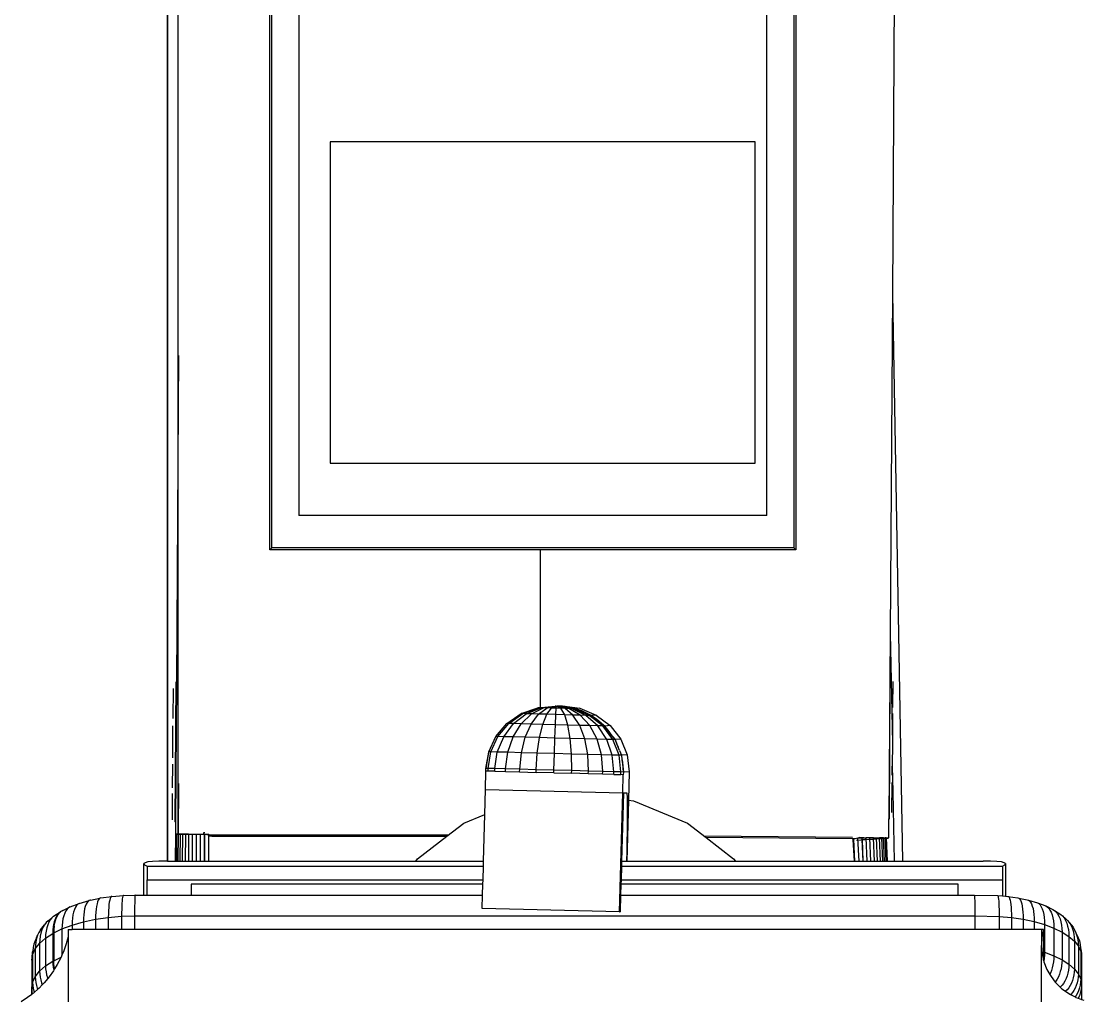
# Model space of a CAD drawing. Extents: x 3485972 to 3601240, y -673889 to -591207.
# Drawn here: x 3510153.9 to 3510567, y -596846.7 to -596466.1 of the extents above; entities that cross this region are included whole.
import ezdxf

# ---------------------------------------------------------------- set-up
doc = ezdxf.new("R2010")
doc.units = 0
doc.header["$LTSCALE"] = 6
doc.header["$MEASUREMENT"] = 0
doc.layers.add('medical equipment', color=4, linetype='CONTINUOUS')

msp = doc.modelspace()

# ---------------------------------------------------------------- linework, layer by layer
at = {"layer": 'medical equipment'}
for p, q in [((3510250.56, -596671.73), (3510250.56, -596311.82)), ((3510251.28, -596670.87), (3510251.28, -596312.68)), ((3510454.3, -596312.68), (3510454.3, -596670.87)), ((3510455.02, -596311.82), (3510455.02, -596671.73)), ((3510210.7, -596326.04), (3510210.74, -596792.77)), ((3510210.74, -596792.77), (3510210.76, -596326.02)), ((3510210.74, -596792.77), (3510210.74, -596326.03)), ((3510261.75, -596325.21), (3510261.75, -596658.35)), ((3510443.83, -596658.35), (3510443.83, -596325.21)), ((3510214.88, -596616.25), (3510214.88, -596378.65)), ((3510493.87, -596379.53), (3510492.62, -596572.14)), ((3510439.31, -596513), (3510274.01, -596513)), ((3510274.01, -596513), (3510274.01, -596637.93)), ((3510439.31, -596637.93), (3510439.31, -596513)), ((3510492.62, -596572.14), (3510491.77, -596704.23)), ((3510492.62, -596572.14), (3510496.54, -596792.76)), ((3510215.01, -596596.03), (3510214.88, -596616.25)), ((3510214.88, -596616.25), (3510214.19, -596723.13)), ((3510214.88, -596782.15), (3510214.88, -596616.25)), ((3510274.01, -596637.93), (3510439.31, -596637.93)), ((3510443.83, -596658.35), (3510261.75, -596658.35)), ((3510251.28, -596670.87), (3510250.56, -596671.73)), ((3510455.02, -596671.73), (3510250.56, -596671.73)), ((3510454.3, -596670.87), (3510251.28, -596670.87)), ((3510355.69, -596671.55), (3510355.69, -596732.98)), ((3510454.3, -596670.87), (3510455.02, -596671.73)), ((3510491.77, -596704.23), (3510491.65, -596721.97)), ((3510491.77, -596704.23), (3510492.63, -596746.91)), ((3510491.65, -596721.97), (3510491.3, -596776.36)), ((3510491.45, -596776.36), (3510491.8, -596721.98)), ((3510491.65, -596721.97), (3510491.8, -596721.98)), ((3510492.79, -596722.83), (3510492.72, -596733.01)), ((3510212.95, -596725.58), (3510212.87, -596737.3)), ((3510213.96, -596723.13), (3510213.61, -596777.51)), ((3510214.19, -596723.13), (3510213.84, -596777.51)), ((3510214.19, -596723.13), (3510213.96, -596723.13)), ((3510348.29, -596735.39), (3510354.7, -596733.07)), ((3510348.92, -596735.4), (3510355.23, -596733.09)), ((3510350.22, -596735.44), (3510355.9, -596733.1)), ((3510352.32, -596735.49), (3510356.99, -596733.13)), ((3510354.7, -596733.07), (3510361.53, -596732.42)), ((3510355.23, -596733.09), (3510354.7, -596733.07)), ((3510355.06, -596735.57), (3510358.41, -596733.17)), ((3510355.23, -596733.09), (3510361.74, -596732.45)), ((3510355.9, -596733.1), (3510355.23, -596733.09)), ((3510355.9, -596733.1), (3510361.74, -596732.45)), ((3510356.99, -596733.13), (3510355.9, -596733.1)), ((3510356.99, -596733.13), (3510361.74, -596732.45)), ((3510358.41, -596733.17), (3510356.99, -596733.13)), ((3510358.27, -596735.65), (3510360.07, -596733.21)), ((3510358.41, -596733.17), (3510361.74, -596732.45)), ((3510360.07, -596733.21), (3510358.41, -596733.17)), ((3510360.07, -596733.21), (3510361.96, -596732.43)), ((3510361.86, -596733.26), (3510360.07, -596733.21)), ((3510361.74, -596732.45), (3510361.53, -596732.42)), ((3510361.72, -596735.74), (3510361.86, -596733.26)), ((3510361.74, -596732.45), (3510361.77, -596732.46)), ((3510361.77, -596732.46), (3510361.96, -596732.43)), ((3510361.86, -596733.26), (3510361.96, -596732.43)), ((3510363.65, -596733.31), (3510361.86, -596733.26)), ((3510361.96, -596732.43), (3510361.98, -596732.44)), ((3510361.98, -596732.44), (3510362.03, -596732.44)), ((3510362.03, -596732.44), (3510362.12, -596732.46)), ((3510362.35, -596732.45), (3510362.12, -596732.46)), ((3510366.77, -596733.39), (3510362.12, -596732.46)), ((3510365.33, -596733.35), (3510362.12, -596732.46)), ((3510363.65, -596733.31), (3510362.12, -596732.46)), ((3510362.45, -596732.45), (3510362.35, -596732.45)), ((3510362.62, -596732.47), (3510362.45, -596732.45)), ((3510364.2, -596732.29), (3510362.62, -596732.47)), ((3510368.6, -596733.44), (3510362.62, -596732.47)), ((3510365.33, -596732.63), (3510362.62, -596732.47)), ((3510367.89, -596733.42), (3510362.62, -596732.47)), ((3510365.33, -596733.35), (3510363.65, -596733.31)), ((3510365.19, -596735.83), (3510363.65, -596733.31)), ((3510364.2, -596732.29), (3510371.1, -596733.3)), ((3510368.65, -596733.26), (3510365.33, -596732.63)), ((3510366.77, -596733.39), (3510365.33, -596733.35)), ((3510368.42, -596735.92), (3510365.33, -596733.35)), ((3510367.89, -596733.42), (3510366.77, -596733.39)), ((3510371.21, -596735.99), (3510366.77, -596733.39)), ((3510368.6, -596733.44), (3510367.89, -596733.42)), ((3510373.37, -596736.05), (3510367.89, -596733.42)), ((3510374.74, -596736.09), (3510368.6, -596733.44)), ((3510368.84, -596733.45), (3510368.6, -596733.44)), ((3510369.16, -596733.43), (3510368.65, -596733.26)), ((3510368.84, -596733.45), (3510375.22, -596736.1)), ((3510371.1, -596733.3), (3510369.16, -596733.43)), ((3510371.87, -596734.32), (3510369.16, -596733.43)), ((3510371.1, -596733.3), (3510377.47, -596735.95)), ((3510374.91, -596735.8), (3510371.87, -596734.32)), ((3510338.43, -596744.27), (3510342.74, -596739.21)), ((3510339.21, -596744.29), (3510343.46, -596739.23)), ((3510341.46, -596744.35), (3510345.3, -596739.27)), ((3510342.74, -596739.21), (3510348.29, -596735.39)), ((3510343.46, -596739.23), (3510342.74, -596739.21)), ((3510343.46, -596739.23), (3510348.92, -596735.4)), ((3510345.3, -596739.27), (3510343.46, -596739.23)), ((3510345.09, -596744.45), (3510348.26, -596739.35)), ((3510345.3, -596739.27), (3510350.22, -596735.44)), ((3510348.26, -596739.35), (3510345.3, -596739.27)), ((3510348.26, -596739.35), (3510352.32, -596735.49)), ((3510352.14, -596739.45), (3510348.26, -596739.35)), ((3510348.92, -596735.4), (3510348.29, -596735.39)), ((3510350.22, -596735.44), (3510348.92, -596735.4)), ((3510352.32, -596735.49), (3510350.22, -596735.44)), ((3510352.14, -596739.45), (3510355.06, -596735.57)), ((3510355.06, -596735.57), (3510352.32, -596735.49)), ((3510358.27, -596735.65), (3510355.06, -596735.57)), ((3510356.68, -596739.57), (3510358.27, -596735.65)), ((3510361.72, -596735.74), (3510358.27, -596735.65)), ((3510361.56, -596739.7), (3510361.72, -596735.74)), ((3510365.19, -596735.83), (3510361.72, -596735.74)), ((3510368.42, -596735.92), (3510365.19, -596735.83)), ((3510366.46, -596739.83), (3510365.19, -596735.83)), ((3510371.21, -596735.99), (3510368.42, -596735.92)), ((3510371.03, -596739.95), (3510368.42, -596735.92)), ((3510373.37, -596736.05), (3510371.21, -596735.99)), ((3510374.98, -596740.06), (3510371.21, -596735.99)), ((3510374.74, -596736.09), (3510373.37, -596736.05)), ((3510378.02, -596740.14), (3510373.37, -596736.05)), ((3510379.96, -596740.19), (3510374.74, -596736.09)), ((3510375.22, -596736.1), (3510374.74, -596736.09)), ((3510375.36, -596736.09), (3510374.91, -596735.8)), ((3510375.22, -596736.1), (3510380.52, -596740.11)), ((3510375.42, -596736.09), (3510375.36, -596736.09)), ((3510375.38, -596736.1), (3510375.36, -596736.09)), ((3510375.42, -596736.09), (3510375.38, -596736.1)), ((3510375.47, -596736.11), (3510375.42, -596736.09)), ((3510377.47, -596735.95), (3510375.47, -596736.11)), ((3510375.97, -596736.49), (3510375.47, -596736.11)), ((3510377.74, -596737.65), (3510375.97, -596736.49)), ((3510377.47, -596735.95), (3510382.9, -596740.06)), ((3510380.3, -596739.87), (3510377.74, -596737.65)), ((3510492.71, -596735.29), (3510492.65, -596744.47)), ((3510212.78, -596752.58), (3510212.86, -596740.17)), ((3510349.84, -596744.57), (3510352.14, -596739.45)), ((3510356.68, -596739.57), (3510352.14, -596739.45)), ((3510355.4, -596744.72), (3510356.68, -596739.57)), ((3510361.56, -596739.7), (3510356.68, -596739.57)), ((3510361.38, -596744.88), (3510361.56, -596739.7)), ((3510366.46, -596739.83), (3510361.56, -596739.7)), ((3510371.03, -596739.95), (3510366.46, -596739.83)), ((3510367.38, -596745.04), (3510366.46, -596739.83)), ((3510374.98, -596740.06), (3510371.03, -596739.95)), ((3510372.98, -596745.18), (3510371.03, -596739.95)), ((3510378.02, -596740.14), (3510374.98, -596740.06)), ((3510377.81, -596745.31), (3510374.98, -596740.06)), ((3510379.96, -596740.19), (3510378.02, -596740.14)), ((3510381.54, -596745.41), (3510378.02, -596740.14)), ((3510383.91, -596745.47), (3510379.96, -596740.19)), ((3510380.65, -596740.21), (3510379.96, -596740.19)), ((3510380.52, -596740.11), (3510380.3, -596739.87)), ((3510380.8, -596740.21), (3510380.3, -596739.87)), ((3510380.52, -596740.11), (3510380.65, -596740.21)), ((3510380.8, -596740.21), (3510380.65, -596740.21)), ((3510380.65, -596740.21), (3510380.94, -596740.59)), ((3510382.9, -596740.06), (3510380.8, -596740.21)), ((3510381.91, -596741.67), (3510380.8, -596740.21)), ((3510383.96, -596744.47), (3510380.94, -596740.59)), ((3510381.91, -596741.67), (3510380.94, -596740.59)), ((3510382.55, -596742.39), (3510381.91, -596741.67)), ((3510383.3, -596743.49), (3510382.55, -596742.39)), ((3510382.9, -596740.06), (3510387.01, -596745.35)), ((3510384.82, -596745.49), (3510383.3, -596743.49)), ((3510383.96, -596744.47), (3510383.3, -596743.49)), ((3510335.64, -596750.23), (3510338.43, -596744.27)), ((3510336.47, -596750.26), (3510339.21, -596744.29)), ((3510339.21, -596744.29), (3510338.43, -596744.27)), ((3510338.98, -596750.32), (3510341.46, -596744.35)), ((3510341.46, -596744.35), (3510339.21, -596744.29)), ((3510345.09, -596744.45), (3510341.46, -596744.35)), ((3510343.02, -596750.43), (3510345.09, -596744.45)), ((3510349.84, -596744.57), (3510345.09, -596744.45)), ((3510348.33, -596750.57), (3510349.84, -596744.57)), ((3510355.4, -596744.72), (3510349.84, -596744.57)), ((3510354.52, -596750.73), (3510355.4, -596744.72)), ((3510361.38, -596744.88), (3510355.4, -596744.72)), ((3510361.19, -596750.91), (3510361.38, -596744.88)), ((3510367.38, -596745.04), (3510361.38, -596744.88)), ((3510372.98, -596745.18), (3510367.38, -596745.04)), ((3510367.88, -596751.09), (3510367.38, -596745.04)), ((3510377.81, -596745.31), (3510372.98, -596745.18)), ((3510374.13, -596751.25), (3510372.98, -596745.18)), ((3510381.54, -596745.41), (3510377.81, -596745.31)), ((3510379.52, -596751.4), (3510377.81, -596745.31)), ((3510383.91, -596745.47), (3510381.54, -596745.41)), ((3510383.68, -596751.51), (3510381.54, -596745.41)), ((3510386.32, -596751.58), (3510383.91, -596745.47)), ((3510384.76, -596745.5), (3510383.91, -596745.47)), ((3510383.96, -596744.47), (3510384.76, -596745.5)), ((3510384.82, -596745.49), (3510384.76, -596745.5)), ((3510384.76, -596745.5), (3510385.46, -596747.2)), ((3510387.01, -596745.35), (3510384.82, -596745.49)), ((3510385.73, -596747.74), (3510384.82, -596745.49)), ((3510385.48, -596747.24), (3510385.46, -596747.2)), ((3510385.73, -596747.74), (3510385.48, -596747.24)), ((3510387.01, -596745.35), (3510389.52, -596751.45)), ((3510492.63, -596746.91), (3510492.57, -596755.82)), ((3510334.58, -596756.69), (3510335.66, -596750.4)), ((3510334.6, -596756.69), (3510335.66, -596750.4)), ((3510335.41, -596756.71), (3510336.47, -596750.26)), ((3510336.47, -596750.26), (3510335.64, -596750.23)), ((3510335.66, -596750.4), (3510335.64, -596750.23)), ((3510338.98, -596750.32), (3510336.47, -596750.26)), ((3510338.02, -596756.78), (3510338.98, -596750.32)), ((3510343.02, -596750.43), (3510338.98, -596750.32)), ((3510342.2, -596756.89), (3510343.02, -596750.43)), ((3510348.33, -596750.57), (3510343.02, -596750.43)), ((3510347.69, -596757.04), (3510348.33, -596750.57)), ((3510354.52, -596750.73), (3510348.33, -596750.57)), ((3510354.11, -596757.21), (3510354.52, -596750.73)), ((3510361.19, -596750.91), (3510354.52, -596750.73)), ((3510361.01, -596757.39), (3510361.19, -596750.91)), ((3510367.88, -596751.09), (3510361.19, -596750.91)), ((3510374.13, -596751.25), (3510367.88, -596751.09)), ((3510367.93, -596757.57), (3510367.88, -596751.09)), ((3510379.52, -596751.4), (3510374.13, -596751.25)), ((3510374.41, -596757.75), (3510374.13, -596751.25)), ((3510383.68, -596751.51), (3510379.52, -596751.4)), ((3510379.98, -596757.89), (3510379.52, -596751.4)), ((3510386.32, -596751.58), (3510383.68, -596751.51)), ((3510384.29, -596758.01), (3510383.68, -596751.51)), ((3510385.97, -596748.22), (3510385.73, -596747.74)), ((3510386.26, -596749.07), (3510385.73, -596747.74)), ((3510386.26, -596749.07), (3510385.97, -596748.22)), ((3510386.47, -596749.67), (3510386.26, -596749.07)), ((3510387.02, -596758.08), (3510386.32, -596751.58)), ((3510387.27, -596751.6), (3510386.32, -596751.58)), ((3510386.47, -596749.67), (3510387.27, -596751.6)), ((3510389.52, -596751.45), (3510387.27, -596751.6)), ((3510387.27, -596751.6), (3510387.45, -596753.22)), ((3510389.52, -596751.45), (3510390.26, -596757.96)), ((3510212.7, -596764.19), (3510212.76, -596755.02)), ((3510387.48, -596753.36), (3510387.45, -596753.22)), ((3510387.76, -596754.73), (3510387.48, -596753.36)), ((3510387.48, -596753.36), (3510388, -596758.11)), ((3510388, -596758.11), (3510387.76, -596754.73)), ((3510492.55, -596759.31), (3510492.57, -596755.82)), ((3510492.57, -596755.82), (3510492.86, -596765.83)), ((3510334.36, -596764.84), (3510334.57, -596757.71)), ((3510334.57, -596757.71), (3510334.58, -596756.86)), ((3510335.4, -596757.74), (3510334.57, -596757.71)), ((3510334.58, -596756.86), (3510334.58, -596756.69)), ((3510334.6, -596756.69), (3510334.58, -596756.69)), ((3510335.41, -596756.71), (3510334.6, -596756.69)), ((3510335.4, -596757.74), (3510335.41, -596756.71)), ((3510338, -596757.8), (3510335.4, -596757.74)), ((3510338.02, -596756.78), (3510335.41, -596756.71)), ((3510338, -596757.8), (3510338.02, -596756.78)), ((3510338, -596757.8), (3510342.19, -596757.91)), ((3510342.2, -596756.89), (3510338.02, -596756.78)), ((3510342.19, -596757.91), (3510342.2, -596756.89)), ((3510342.19, -596757.91), (3510347.67, -596758.06)), ((3510347.69, -596757.04), (3510342.2, -596756.89)), ((3510347.67, -596758.06), (3510347.69, -596757.04)), ((3510347.67, -596758.06), (3510354.08, -596758.23)), ((3510354.11, -596757.21), (3510347.69, -596757.04)), ((3510354.08, -596758.23), (3510354.11, -596757.21)), ((3510360.98, -596758.41), (3510354.08, -596758.23)), ((3510361.01, -596757.39), (3510354.11, -596757.21)), ((3510360.98, -596758.41), (3510361.01, -596757.39)), ((3510360.98, -596758.41), (3510367.9, -596758.6)), ((3510367.93, -596757.57), (3510361.01, -596757.39)), ((3510367.9, -596758.6), (3510367.93, -596757.57)), ((3510374.37, -596758.77), (3510367.9, -596758.6)), ((3510374.41, -596757.75), (3510367.93, -596757.57)), ((3510374.37, -596758.77), (3510374.41, -596757.75)), ((3510379.94, -596758.91), (3510374.37, -596758.77)), ((3510379.98, -596757.89), (3510374.41, -596757.75)), ((3510379.94, -596758.91), (3510379.98, -596757.89)), ((3510384.25, -596759.03), (3510379.94, -596758.91)), ((3510384.29, -596758.01), (3510379.98, -596757.89)), ((3510384.25, -596759.03), (3510384.29, -596758.01)), ((3510384.25, -596759.03), (3510386.98, -596759.1)), ((3510387.02, -596758.08), (3510384.29, -596758.01)), ((3510386.98, -596759.1), (3510387.02, -596758.08)), ((3510387.96, -596759.13), (3510386.98, -596759.1)), ((3510388, -596758.11), (3510387.02, -596758.08)), ((3510387.79, -596766.25), (3510387.96, -596759.13)), ((3510388, -596758.11), (3510387.96, -596759.13)), ((3510390.26, -596757.96), (3510388, -596758.11)), ((3510390.26, -596757.96), (3510389.96, -596769.05)), ((3510215.01, -596762.5), (3510214.88, -596782.24)), ((3510492.46, -596773.9), (3510492.53, -596762.18)), ((3510212.62, -596776.65), (3510212.69, -596766.48)), ((3510334.1, -596774.63), (3510334.36, -596764.84)), ((3510334.36, -596764.84), (3510387.79, -596766.25)), ((3510386.56, -596812.54), (3510387.79, -596766.25)), ((3510388, -596766.25), (3510387.3, -596792.76)), ((3510387.79, -596766.25), (3510388, -596766.25)), ((3510388, -596766.25), (3510389.34, -596766.25)), ((3510389.34, -596766.25), (3510389.39, -596766.71)), ((3510389.39, -596766.71), (3510389.44, -596767.6)), ((3510389.44, -596767.6), (3510389.47, -596768.89)), ((3510492.86, -596765.83), (3510493.34, -596792.76)), ((3510389.96, -596769.05), (3510389.34, -596792.76)), ((3510389.47, -596768.89), (3510389.48, -596770.6)), ((3510389.48, -596770.6), (3510389.49, -596772.71)), ((3510389.96, -596769.05), (3510391.94, -596769.31)), ((3510391.94, -596769.31), (3510412.9, -596777.99)), ((3510325.99, -596777.99), (3510334.1, -596774.63)), ((3510333.62, -596792.76), (3510334.1, -596774.63)), ((3510389.49, -596775.22), (3510389.47, -596778.1)), ((3510389.49, -596772.71), (3510389.49, -596775.22)), ((3510491.25, -596783.73), (3510491.3, -596776.36)), ((3510491.3, -596776.36), (3510491.45, -596776.36)), ((3510213.84, -596777.51), (3510213.61, -596777.51)), ((3510213.84, -596777.51), (3510213.81, -596782.06)), ((3510319.34, -596783.09), (3510325.99, -596777.99)), ((3510389.47, -596778.1), (3510389.44, -596781.35)), ((3510412.9, -596777.99), (3510420.22, -596783.61)), ((3510213.81, -596782.24), (3510213.74, -596792.76)), ((3510213.81, -596782.06), (3510213.81, -596782.15)), ((3510213.81, -596782.15), (3510213.81, -596782.24)), ((3510213.81, -596782.15), (3510214.88, -596782.15)), ((3510213.81, -596782.15), (3510213.94, -596782.15)), ((3510213.81, -596782.24), (3510213.94, -596782.24)), ((3510213.94, -596782.24), (3510213.87, -596792.76)), ((3510213.94, -596782.15), (3510213.94, -596782.24)), ((3510213.94, -596782.15), (3510214.29, -596782.15)), ((3510213.94, -596782.24), (3510214.29, -596782.24)), ((3510214.29, -596782.24), (3510214.22, -596792.76)), ((3510214.29, -596782.15), (3510214.29, -596782.24)), ((3510214.29, -596782.15), (3510214.85, -596782.16)), ((3510214.29, -596782.24), (3510214.84, -596782.24)), ((3510214.84, -596782.24), (3510214.78, -596792.76)), ((3510214.85, -596782.16), (3510214.84, -596782.24)), ((3510214.84, -596782.24), (3510214.88, -596782.24)), ((3510214.85, -596782.16), (3510215.61, -596782.17)), ((3510214.88, -596782.15), (3510215.01, -596782.15)), ((3510214.88, -596782.24), (3510214.88, -596782.15)), ((3510214.88, -596782.24), (3510215.61, -596782.24)), ((3510215.61, -596782.24), (3510215.54, -596792.76)), ((3510215.61, -596782.17), (3510215.61, -596782.24)), ((3510215.61, -596782.17), (3510216.56, -596782.18)), ((3510215.61, -596782.24), (3510216.56, -596782.24)), ((3510216.56, -596782.24), (3510216.49, -596792.76)), ((3510216.56, -596782.18), (3510216.56, -596782.24)), ((3510216.56, -596782.18), (3510217.68, -596782.19)), ((3510216.56, -596782.24), (3510217.68, -596782.24)), ((3510217.68, -596782.24), (3510217.61, -596792.76)), ((3510217.68, -596782.19), (3510217.68, -596782.24)), ((3510217.68, -596782.19), (3510218.96, -596782.2)), ((3510217.68, -596782.24), (3510218.96, -596782.24)), ((3510218.96, -596782.24), (3510218.89, -596792.76)), ((3510218.96, -596782.2), (3510218.96, -596782.24)), ((3510218.96, -596782.2), (3510220.37, -596782.21)), ((3510218.96, -596782.24), (3510220.37, -596782.24)), ((3510220.37, -596782.24), (3510220.3, -596792.76)), ((3510220.37, -596782.21), (3510220.37, -596782.24)), ((3510220.37, -596782.21), (3510221.89, -596782.24)), ((3510220.37, -596782.24), (3510221.89, -596782.24)), ((3510221.89, -596782.24), (3510221.82, -596792.76)), ((3510221.89, -596782.24), (3510223.5, -596782.24)), ((3510223.5, -596782.24), (3510223.43, -596792.76)), ((3510223.5, -596782.24), (3510224.72, -596782.24)), ((3510225.25, -596781.81), (3510224.72, -596781.81)), ((3510224.72, -596781.81), (3510224.72, -596782.24)), ((3510224.72, -596782.24), (3510225.16, -596782.24)), ((3510225.16, -596782.46), (3510225.09, -596792.76)), ((3510225.16, -596782.24), (3510226.23, -596782.24)), ((3510225.16, -596782.46), (3510225.16, -596782.24)), ((3510225.16, -596782.24), (3510226.84, -596782.48)), ((3510225.16, -596792.76), (3510225.16, -596782.46)), ((3510226.23, -596782.24), (3510226.84, -596782.27)), ((3510226.78, -596792.76), (3510226.84, -596782.94)), ((3510226.84, -596782.48), (3510226.84, -596782.27)), ((3510226.84, -596782.94), (3510226.84, -596782.48)), ((3510226.84, -596782.48), (3510320.15, -596782.48)), ((3510226.84, -596782.87), (3510227.92, -596782.89)), ((3510226.84, -596782.94), (3510227.92, -596783.09)), ((3510227.92, -596783.09), (3510319.34, -596783.09)), ((3510307.99, -596791.8), (3510319.34, -596783.09)), ((3510389.44, -596781.35), (3510389.4, -596784.96)), ((3510477.14, -596783.52), (3510419.42, -596782.99)), ((3510420.22, -596783.61), (3510430.9, -596791.8)), ((3510477.17, -596784.13), (3510420.22, -596783.61)), ((3510477.63, -596784.14), (3510477.17, -596784.13)), ((3510477.17, -596784.13), (3510477.18, -596784.28)), ((3510477.18, -596784.28), (3510477.64, -596784.29)), ((3510477.18, -596784.28), (3510477.18, -596784.31)), ((3510477.18, -596784.31), (3510477.64, -596784.32)), ((3510477.18, -596784.31), (3510477.72, -596792.76)), ((3510477.63, -596784.14), (3510477.62, -596783.94)), ((3510478.21, -596784.14), (3510477.63, -596784.14)), ((3510477.64, -596784.29), (3510477.63, -596784.14)), ((3510477.64, -596784.32), (3510477.64, -596784.29)), ((3510478.03, -596792.76), (3510477.64, -596784.32)), ((3510479.22, -596783.84), (3510478.21, -596784.14)), ((3510478.7, -596784.56), (3510480.32, -596784.45)), ((3510479.22, -596783.84), (3510479.25, -596783.83)), ((3510479.6, -596783.72), (3510479.25, -596783.83)), ((3510479.25, -596783.83), (3510480.85, -596783.73)), ((3510479.66, -596792.76), (3510479.25, -596783.83)), ((3510479.6, -596783.72), (3510479.63, -596783.71)), ((3510479.91, -596783.63), (3510479.63, -596783.71)), ((3510479.63, -596783.71), (3510480.85, -596783.73)), ((3510481.07, -596783.64), (3510479.91, -596783.63)), ((3510480.32, -596784.45), (3510481.92, -596784.35)), ((3510480.85, -596783.73), (3510481.07, -596783.64)), ((3510480.85, -596783.73), (3510481.57, -596783.64)), ((3510480.88, -596784.34), (3510480.85, -596783.73)), ((3510480.88, -596784.34), (3510480.96, -596784.34)), ((3510481.27, -596792.76), (3510480.88, -596784.34)), ((3510480.88, -596784.34), (3510481.17, -596792.76)), ((3510480.96, -596784.34), (3510481.92, -596784.35)), ((3510481.57, -596783.64), (3510481.07, -596783.64)), ((3510481.57, -596783.64), (3510482.39, -596783.65)), ((3510481.92, -596784.35), (3510482.2, -596784.23)), ((3510481.92, -596784.35), (3510483.47, -596784.25)), ((3510482.82, -596792.76), (3510482.39, -596783.65)), ((3510483.86, -596783.66), (3510482.39, -596783.65)), ((3510483.47, -596784.25), (3510484.93, -596784.15)), ((3510484.28, -596792.76), (3510483.86, -596783.66)), ((3510485.23, -596783.68), (3510483.86, -596783.66)), ((3510484.93, -596784.15), (3510486.29, -596784.06)), ((3510485.65, -596792.76), (3510485.23, -596783.68)), ((3510485.23, -596783.68), (3510486.46, -596783.69)), ((3510486.29, -596784.06), (3510487.52, -596783.98)), ((3510486.88, -596792.76), (3510486.46, -596783.69)), ((3510486.46, -596783.69), (3510487.55, -596783.7)), ((3510487.52, -596783.98), (3510488.6, -596783.91)), ((3510487.97, -596792.76), (3510487.55, -596783.7)), ((3510488.47, -596783.71), (3510487.55, -596783.7)), ((3510488.89, -596792.76), (3510488.47, -596783.71)), ((3510489.21, -596783.71), (3510488.47, -596783.71)), ((3510488.6, -596783.91), (3510489.52, -596783.85)), ((3510489.62, -596792.76), (3510489.21, -596783.71)), ((3510489.21, -596783.71), (3510489.75, -596783.72)), ((3510489.52, -596783.85), (3510490.25, -596783.8)), ((3510490.16, -596792.76), (3510489.75, -596783.72)), ((3510490.08, -596783.72), (3510489.75, -596783.72)), ((3510490.22, -596783.72), (3510490.08, -596783.72)), ((3510490.5, -596792.76), (3510490.08, -596783.72)), ((3510490.22, -596783.72), (3510490.63, -596792.76)), ((3510490.22, -596783.72), (3510491.25, -596783.73)), ((3510490.25, -596783.8), (3510490.79, -596783.76)), ((3510490.79, -596783.76), (3510491.12, -596783.73)), ((3510389.34, -596788.9), (3510389.29, -596792.76)), ((3510389.4, -596784.96), (3510389.34, -596788.9)), ((3510204.92, -596792.89), (3510203.15, -596793.09)), ((3510207.31, -596792.78), (3510204.92, -596792.89)), ((3510210.27, -596792.76), (3510207.31, -596792.78)), ((3510210.74, -596792.77), (3510210.27, -596792.76)), ((3510210.74, -596792.77), (3510210.7, -596792.89)), ((3510210.76, -596792.89), (3510210.74, -596792.77)), ((3510210.74, -596792.89), (3510210.74, -596792.77)), ((3510210.76, -596792.77), (3510210.74, -596792.77)), ((3510210.76, -596792.77), (3510213.74, -596792.76)), ((3510213.73, -596792.84), (3510210.76, -596792.77)), ((3510213.74, -596792.76), (3510213.73, -596792.84)), ((3510213.73, -596792.84), (3510213.74, -596792.89)), ((3510213.87, -596792.89), (3510213.73, -596792.84)), ((3510213.74, -596792.76), (3510213.87, -596792.76)), ((3510213.87, -596792.76), (3510214.22, -596792.76)), ((3510213.87, -596792.89), (3510213.87, -596792.76)), ((3510214.22, -596792.89), (3510213.87, -596792.89)), ((3510214.22, -596792.76), (3510214.78, -596792.76)), ((3510214.22, -596792.89), (3510214.22, -596792.76)), ((3510214.78, -596792.89), (3510214.22, -596792.89)), ((3510214.78, -596792.76), (3510214.78, -596792.89)), ((3510214.78, -596792.76), (3510215.54, -596792.76)), ((3510214.9, -596792.89), (3510214.78, -596792.89)), ((3510215.54, -596792.76), (3510215.54, -596792.89)), ((3510215.54, -596792.76), (3510216.49, -596792.76)), ((3510216.49, -596792.76), (3510216.49, -596792.89)), ((3510216.49, -596792.76), (3510217.61, -596792.76)), ((3510217.61, -596792.76), (3510217.61, -596792.89)), ((3510217.61, -596792.76), (3510218.89, -596792.76)), ((3510218.89, -596792.76), (3510218.89, -596792.89)), ((3510218.89, -596792.76), (3510220.3, -596792.76)), ((3510220.3, -596792.76), (3510220.3, -596792.89)), ((3510220.3, -596792.76), (3510221.82, -596792.76)), ((3510221.82, -596792.76), (3510221.82, -596792.89)), ((3510221.82, -596792.76), (3510223.43, -596792.76)), ((3510223.43, -596792.76), (3510223.42, -596792.89)), ((3510223.43, -596792.76), (3510225.09, -596792.76)), ((3510225.09, -596792.76), (3510225.09, -596792.89)), ((3510225.09, -596792.76), (3510225.16, -596792.76)), ((3510225.16, -596792.89), (3510225.16, -596792.76)), ((3510225.16, -596792.76), (3510225.22, -596792.76)), ((3510225.22, -596792.76), (3510226.78, -596792.76)), ((3510226.78, -596792.89), (3510226.78, -596792.76)), ((3510226.78, -596792.76), (3510307.26, -596792.76)), ((3510307.16, -596792.89), (3510307.26, -596792.76)), ((3510307.26, -596792.76), (3510307.99, -596791.8)), ((3510307.26, -596792.76), (3510333.62, -596792.76)), ((3510333.57, -596794.68), (3510333.62, -596792.76)), ((3510387.3, -596792.76), (3510387.25, -596794.68)), ((3510387.3, -596792.76), (3510389.29, -596792.76)), ((3510389.29, -596792.76), (3510389.28, -596792.89)), ((3510389.29, -596792.76), (3510389.34, -596792.76)), ((3510389.34, -596792.76), (3510389.33, -596792.89)), ((3510389.34, -596792.76), (3510431.64, -596792.76)), ((3510430.9, -596791.8), (3510431.64, -596792.76)), ((3510431.64, -596792.76), (3510431.74, -596792.89)), ((3510431.64, -596792.76), (3510477.72, -596792.76)), ((3510477.72, -596792.76), (3510477.72, -596792.89)), ((3510477.72, -596792.76), (3510478.03, -596792.76)), ((3510478.04, -596792.89), (3510478.03, -596792.76)), ((3510478.03, -596792.76), (3510479.66, -596792.76)), ((3510479.67, -596792.89), (3510479.66, -596792.76)), ((3510479.66, -596792.76), (3510481.17, -596792.76)), ((3510481.17, -596792.76), (3510481.17, -596792.89)), ((3510481.17, -596792.76), (3510481.27, -596792.76)), ((3510481.27, -596792.89), (3510481.27, -596792.76)), ((3510481.27, -596792.76), (3510482.82, -596792.76)), ((3510482.82, -596792.89), (3510482.82, -596792.76)), ((3510482.82, -596792.76), (3510484.28, -596792.76)), ((3510484.29, -596792.89), (3510484.28, -596792.76)), ((3510484.28, -596792.76), (3510485.65, -596792.76)), ((3510485.65, -596792.89), (3510485.65, -596792.76)), ((3510485.65, -596792.76), (3510486.88, -596792.76)), ((3510486.89, -596792.89), (3510486.88, -596792.76)), ((3510486.88, -596792.76), (3510487.97, -596792.76)), ((3510487.97, -596792.89), (3510487.97, -596792.76)), ((3510487.97, -596792.76), (3510488.89, -596792.76)), ((3510488.89, -596792.89), (3510488.89, -596792.76)), ((3510488.89, -596792.76), (3510489.62, -596792.76)), ((3510489.63, -596792.89), (3510489.62, -596792.76)), ((3510489.62, -596792.76), (3510490.16, -596792.76)), ((3510490.17, -596792.89), (3510490.16, -596792.76)), ((3510490.16, -596792.76), (3510490.5, -596792.76)), ((3510490.5, -596792.89), (3510490.5, -596792.76)), ((3510490.5, -596792.76), (3510490.63, -596792.76)), ((3510490.63, -596792.76), (3510490.63, -596792.89)), ((3510490.63, -596792.76), (3510493.34, -596792.76)), ((3510493.34, -596792.76), (3510493.34, -596792.89)), ((3510493.34, -596792.76), (3510496.54, -596792.76)), ((3510496.54, -596792.89), (3510496.54, -596792.76)), ((3510496.54, -596792.76), (3510527.88, -596792.76)), ((3510524.42, -596792.84), (3510523.25, -596792.89)), ((3510527.88, -596792.76), (3510524.42, -596792.84)), ((3510530.84, -596792.78), (3510527.88, -596792.76)), ((3510533.23, -596792.89), (3510530.84, -596792.78)), ((3510535, -596793.09), (3510533.23, -596792.89)), ((3510202.03, -596793.38), (3510201.59, -596793.74)), ((3510201.59, -596793.74), (3510201.84, -596794.18)), ((3510201.59, -596805.94), (3510201.59, -596793.74)), ((3510201.84, -596794.18), (3510202.78, -596794.68)), ((3510203.15, -596793.09), (3510202.03, -596793.38)), ((3510202.78, -596794.68), (3510333.57, -596794.68)), ((3510202.78, -596794.68), (3510202.78, -596799.97)), ((3510333.43, -596799.97), (3510333.57, -596794.68)), ((3510387.25, -596794.68), (3510387.11, -596799.97)), ((3510387.25, -596794.68), (3510535.38, -596794.68)), ((3510536.12, -596793.38), (3510535, -596793.09)), ((3510535.38, -596794.68), (3510536.31, -596794.18)), ((3510535.38, -596794.68), (3510535.38, -596799.97)), ((3510536.56, -596793.74), (3510536.12, -596793.38)), ((3510536.31, -596794.18), (3510536.56, -596793.74)), ((3510536.56, -596793.74), (3510536.56, -596806.38)), ((3510202.78, -596799.97), (3510333.43, -596799.97)), ((3510202.78, -596805.94), (3510202.78, -596799.97)), ((3510333.39, -596801.74), (3510333.43, -596799.97)), ((3510387.11, -596799.97), (3510387.06, -596801.74)), ((3510387.11, -596799.97), (3510535.38, -596799.97)), ((3510535.38, -596799.97), (3510535.38, -596806.28)), ((3510333.39, -596801.74), (3510219.93, -596801.74)), ((3510219.93, -596801.74), (3510219.93, -596805.94)), ((3510333.28, -596805.94), (3510333.39, -596801.74)), ((3510387.06, -596801.74), (3510386.95, -596805.94)), ((3510518.22, -596801.74), (3510387.06, -596801.74)), ((3510518.22, -596805.94), (3510518.22, -596801.74)), ((3510172.87, -596810.51), (3510176.39, -596809.18)), ((3510175.86, -596809.52), (3510175.38, -596810.03)), ((3510176.39, -596809.18), (3510175.86, -596809.52)), ((3510176.39, -596809.18), (3510180.27, -596808.06)), ((3510179.09, -596809.52), (3510178.77, -596810.35)), ((3510179.45, -596808.86), (3510179.09, -596809.52)), ((3510179.84, -596808.37), (3510179.45, -596808.86)), ((3510180.27, -596808.06), (3510179.84, -596808.37)), ((3510180.72, -596807.95), (3510180.27, -596808.06)), ((3510180.78, -596807.96), (3510180.72, -596807.95)), ((3510180.78, -596807.96), (3510184.46, -596807.17)), ((3510183.32, -596809.39), (3510183.11, -596810.35)), ((3510183.56, -596808.57), (3510183.32, -596809.39)), ((3510183.83, -596807.93), (3510183.56, -596808.57)), ((3510184.13, -596807.46), (3510183.83, -596807.93)), ((3510184.46, -596807.17), (3510184.13, -596807.46)), ((3510184.81, -596807.08), (3510184.46, -596807.17)), ((3510184.81, -596807.08), (3510189.12, -596806.45)), ((3510188.11, -596808.68), (3510187.98, -596809.64)), ((3510188.27, -596807.88), (3510188.11, -596808.68)), ((3510188.46, -596807.25), (3510188.27, -596807.88)), ((3510188.67, -596806.79), (3510188.46, -596807.25)), ((3510188.89, -596806.52), (3510188.67, -596806.79)), ((3510189.12, -596806.45), (3510188.89, -596806.52)), ((3510189.12, -596806.45), (3510193.59, -596806.06)), ((3510193.01, -596809.21), (3510192.96, -596810.3)), ((3510193.08, -596808.26), (3510193.01, -596809.21)), ((3510193.16, -596807.46), (3510193.08, -596808.26)), ((3510193.26, -596806.84), (3510193.16, -596807.46)), ((3510193.36, -596806.39), (3510193.26, -596806.84)), ((3510193.47, -596806.13), (3510193.36, -596806.39)), ((3510193.59, -596806.06), (3510193.47, -596806.13)), ((3510193.59, -596806.06), (3510198.11, -596805.94)), ((3510193.65, -596806.13), (3510193.59, -596806.06)), ((3510197.97, -596809.07), (3510197.96, -596810.15)), ((3510197.99, -596808.12), (3510197.97, -596809.07)), ((3510198.01, -596807.33), (3510197.99, -596808.12)), ((3510198.03, -596806.7), (3510198.01, -596807.33)), ((3510198.06, -596806.26), (3510198.03, -596806.7)), ((3510198.09, -596806), (3510198.06, -596806.26)), ((3510198.11, -596805.94), (3510198.09, -596806)), ((3510198.13, -596806), (3510198.11, -596805.94)), ((3510198.11, -596805.94), (3510201.59, -596805.94)), ((3510201.59, -596806), (3510201.59, -596805.94)), ((3510201.59, -596805.94), (3510202.78, -596805.94)), ((3510202.78, -596806), (3510202.78, -596805.94)), ((3510202.78, -596805.94), (3510219.93, -596805.94)), ((3510219.93, -596805.94), (3510219.93, -596806)), ((3510219.93, -596805.94), (3510333.28, -596805.94)), ((3510333.14, -596811.12), (3510333.28, -596805.94)), ((3510386.95, -596805.94), (3510386.78, -596812.54)), ((3510386.95, -596805.94), (3510518.22, -596805.94)), ((3510518.22, -596806), (3510518.22, -596805.94)), ((3510518.22, -596805.94), (3510524.53, -596805.94)), ((3510524.52, -596806), (3510524.53, -596805.94)), ((3510524.53, -596805.94), (3510524.55, -596806)), ((3510524.53, -596805.94), (3510533.49, -596806.12)), ((3510524.55, -596806), (3510524.57, -596806.26)), ((3510524.57, -596806.26), (3510524.59, -596806.7)), ((3510524.59, -596806.7), (3510524.61, -596807.33)), ((3510524.61, -596807.33), (3510524.62, -596808.12)), ((3510524.62, -596808.12), (3510524.63, -596809.07)), ((3510524.63, -596809.07), (3510524.64, -596810.15)), ((3510533.49, -596806.12), (3510533.6, -596806.19)), ((3510533.49, -596806.12), (3510535.38, -596806.28)), ((3510533.6, -596806.19), (3510533.7, -596806.45)), ((3510533.7, -596806.45), (3510533.8, -596806.89)), ((3510533.8, -596806.89), (3510533.89, -596807.52)), ((3510533.89, -596807.52), (3510533.97, -596808.31)), ((3510533.97, -596808.31), (3510534.03, -596809.26)), ((3510534.03, -596809.26), (3510534.08, -596810.35)), ((3510535.38, -596806.28), (3510536.56, -596806.38)), ((3510536.56, -596806.38), (3510537.52, -596806.47)), ((3510537.52, -596806.47), (3510537.76, -596806.55)), ((3510537.52, -596806.47), (3510541.41, -596807.04)), ((3510537.76, -596806.55), (3510537.98, -596806.81)), ((3510537.98, -596806.81), (3510538.18, -596807.27)), ((3510538.18, -596807.27), (3510538.37, -596807.9)), ((3510538.37, -596807.9), (3510538.53, -596808.7)), ((3510538.53, -596808.7), (3510538.67, -596809.66)), ((3510541.41, -596807.04), (3510541.76, -596807.13)), ((3510541.76, -596807.13), (3510542.08, -596807.42)), ((3510541.76, -596807.13), (3510545.04, -596807.83)), ((3510542.08, -596807.42), (3510542.39, -596807.89)), ((3510542.39, -596807.89), (3510542.66, -596808.53)), ((3510542.66, -596808.53), (3510542.9, -596809.34)), ((3510542.9, -596809.34), (3510543.1, -596810.31)), ((3510545.04, -596807.83), (3510545.09, -596807.82)), ((3510545.09, -596807.82), (3510545.54, -596807.94)), ((3510545.54, -596807.94), (3510545.97, -596808.24)), ((3510545.54, -596807.94), (3510549.06, -596808.95)), ((3510545.97, -596808.24), (3510546.37, -596808.73)), ((3510546.37, -596808.73), (3510546.73, -596809.4)), ((3510546.73, -596809.4), (3510547.04, -596810.23)), ((3510549.06, -596808.95), (3510549.58, -596809.28)), ((3510549.06, -596808.95), (3510552.23, -596810.15)), ((3510549.58, -596809.28), (3510550.06, -596809.8)), ((3510166.45, -596814.15), (3510169.07, -596812.46)), ((3510167.66, -596814.52), (3510168.14, -596813.63)), ((3510168.13, -596813.43), (3510167.84, -596813.8)), ((3510168.42, -596813.05), (3510168.13, -596813.43)), ((3510168.3, -596813.42), (3510168.13, -596813.43)), ((3510168.14, -596813.63), (3510168.3, -596813.42)), ((3510168.3, -596813.42), (3510168.7, -596812.89)), ((3510169.07, -596812.46), (3510168.42, -596813.05)), ((3510168.7, -596812.89), (3510169.31, -596812.33)), ((3510169.31, -596812.33), (3510169.07, -596812.46)), ((3510169.76, -596812.05), (3510169.31, -596812.33)), ((3510169.76, -596812.05), (3510169.97, -596811.93)), ((3510170.07, -596811.95), (3510169.76, -596812.05)), ((3510169.97, -596811.93), (3510172.87, -596810.51)), ((3510169.97, -596811.93), (3510170.33, -596811.83)), ((3510170.76, -596813.01), (3510170.39, -596814.02)), ((3510171.21, -596812.13), (3510170.76, -596813.01)), ((3510171.71, -596811.42), (3510171.21, -596812.13)), ((3510172.27, -596810.88), (3510171.71, -596811.42)), ((3510172.87, -596810.51), (3510172.27, -596810.88)), ((3510173.98, -596813.69), (3510173.8, -596814.92)), ((3510174.24, -596812.56), (3510173.98, -596813.69)), ((3510174.56, -596811.57), (3510174.24, -596812.56)), ((3510174.95, -596810.72), (3510174.56, -596811.57)), ((3510175.38, -596810.03), (3510174.95, -596810.72)), ((3510178.14, -596813.67), (3510178.05, -596814.98)), ((3510178.3, -596812.44), (3510178.14, -596813.67)), ((3510178.51, -596811.33), (3510178.3, -596812.44)), ((3510178.77, -596810.35), (3510178.51, -596811.33)), ((3510182.83, -596812.67), (3510182.76, -596813.98)), ((3510182.95, -596811.45), (3510182.83, -596812.67)), ((3510183.11, -596810.35), (3510182.95, -596811.45)), ((3510187.74, -596813.25), (3510187.72, -596814.64)), ((3510187.79, -596811.94), (3510187.74, -596813.25)), ((3510187.87, -596810.73), (3510187.79, -596811.94)), ((3510187.98, -596809.64), (3510187.87, -596810.73)), ((3510192.89, -596812.81), (3510192.88, -596814.2)), ((3510192.92, -596811.5), (3510192.89, -596812.81)), ((3510192.96, -596810.3), (3510192.92, -596811.5)), ((3510197.95, -596811.36), (3510197.94, -596812.67)), ((3510197.94, -596812.67), (3510197.94, -596814.05)), ((3510197.96, -596810.15), (3510197.95, -596811.36)), ((3510386.56, -596812.54), (3510333.14, -596811.12)), ((3510386.56, -596812.54), (3510386.78, -596812.54)), ((3510524.64, -596810.15), (3510524.65, -596811.36)), ((3510524.65, -596811.36), (3510524.66, -596812.67)), ((3510524.66, -596812.67), (3510524.66, -596814.05)), ((3510534.08, -596810.35), (3510534.12, -596811.56)), ((3510534.12, -596811.56), (3510534.14, -596812.86)), ((3510534.14, -596812.86), (3510534.15, -596814.25)), ((3510538.67, -596809.66), (3510538.78, -596810.75)), ((3510538.78, -596810.75), (3510538.86, -596811.96)), ((3510538.86, -596811.96), (3510538.9, -596813.27)), ((3510538.9, -596813.27), (3510538.92, -596814.66)), ((3510543.1, -596810.31), (3510543.27, -596811.41)), ((3510543.27, -596811.41), (3510543.38, -596812.63)), ((3510543.38, -596812.63), (3510543.45, -596813.94)), ((3510547.04, -596810.23), (3510547.31, -596811.2)), ((3510547.31, -596811.2), (3510547.52, -596812.31)), ((3510547.52, -596812.31), (3510547.67, -596813.54)), ((3510547.67, -596813.54), (3510547.76, -596814.86)), ((3510550.06, -596809.8), (3510550.5, -596810.48)), ((3510550.5, -596810.48), (3510550.88, -596811.33)), ((3510550.88, -596811.33), (3510551.2, -596812.33)), ((3510551.2, -596812.33), (3510551.46, -596813.45)), ((3510551.46, -596813.45), (3510551.64, -596814.68)), ((3510552.23, -596810.15), (3510552.84, -596810.52)), ((3510552.23, -596810.15), (3510555.02, -596811.52)), ((3510552.84, -596810.52), (3510553.4, -596811.06)), ((3510553.4, -596811.06), (3510553.9, -596811.77)), ((3510553.9, -596811.77), (3510554.35, -596812.65)), ((3510554.35, -596812.65), (3510554.72, -596813.66)), ((3510554.72, -596813.66), (3510555.02, -596814.8)), ((3510555.02, -596811.52), (3510555.7, -596811.92)), ((3510555.7, -596811.92), (3510556.32, -596812.5)), ((3510555.7, -596811.92), (3510558.1, -596813.48)), ((3510556.32, -596812.5), (3510556.89, -596813.24)), ((3510556.89, -596813.24), (3510557.39, -596814.14)), ((3510558.1, -596813.48), (3510558.79, -596814.09)), ((3510161.34, -596819.5), (3510162.94, -596817.47)), ((3510162.94, -596817.47), (3510162.36, -596818.43)), ((3510163.61, -596816.65), (3510162.94, -596817.47)), ((3510164.34, -596816), (3510163.61, -596816.65)), ((3510164.14, -596817.53), (3510163.78, -596818.71)), ((3510164.6, -596816.47), (3510164.14, -596817.53)), ((3510164.34, -596816), (3510165.77, -596814.76)), ((3510165.15, -596815.54), (3510164.6, -596816.47)), ((3510165.77, -596814.76), (3510165.15, -596815.54)), ((3510166.45, -596814.15), (3510165.77, -596814.76)), ((3510166.56, -596816.91), (3510166.31, -596818.17)), ((3510166.7, -596816.43), (3510166.56, -596816.91)), ((3510166.69, -596817.96), (3510166.92, -596816.7)), ((3510166.9, -596815.75), (3510166.7, -596816.43)), ((3510166.7, -596816.43), (3510167.17, -596815.83)), ((3510167.16, -596815.11), (3510166.9, -596815.75)), ((3510166.92, -596816.7), (3510167.17, -596815.83)), ((3510167.33, -596814.7), (3510167.16, -596815.11)), ((3510167.42, -596815.13), (3510167.16, -596815.11)), ((3510167.17, -596815.83), (3510167.25, -596815.55)), ((3510167.25, -596815.55), (3510167.42, -596815.13)), ((3510167.84, -596813.8), (3510167.33, -596814.7)), ((3510167.42, -596815.13), (3510167.66, -596814.52)), ((3510169.7, -596819.13), (3510173.65, -596817.63)), ((3510169.74, -596817.73), (3510169.7, -596819.13)), ((3510169.87, -596816.4), (3510169.74, -596817.73)), ((3510170.09, -596815.16), (3510169.87, -596816.4)), ((3510170.39, -596814.02), (3510170.09, -596815.16)), ((3510173.68, -596816.24), (3510173.65, -596817.63)), ((3510173.65, -596817.63), (3510178.02, -596816.37)), ((3510173.65, -596817.63), (3510173.65, -596819.3)), ((3510173.8, -596814.92), (3510173.68, -596816.24)), ((3510178.05, -596814.98), (3510178.02, -596816.37)), ((3510178.02, -596816.37), (3510182.74, -596815.37)), ((3510178.02, -596816.37), (3510178.02, -596819.3)), ((3510182.76, -596813.98), (3510182.74, -596815.37)), ((3510182.74, -596815.37), (3510187.72, -596814.64)), ((3510182.74, -596815.37), (3510182.74, -596819.3)), ((3510187.72, -596814.64), (3510192.88, -596814.2)), ((3510187.72, -596814.64), (3510187.72, -596819.3)), ((3510192.88, -596814.2), (3510197.94, -596814.05)), ((3510192.88, -596814.2), (3510192.88, -596819.3)), ((3510197.94, -596814.05), (3510197.94, -596819.3)), ((3510197.94, -596814.05), (3510524.66, -596814.05)), ((3510524.66, -596814.05), (3510524.66, -596819.3)), ((3510524.66, -596814.05), (3510534.15, -596814.25)), ((3510534.15, -596814.25), (3510534.15, -596819.3)), ((3510534.15, -596814.25), (3510538.92, -596814.66)), ((3510538.92, -596814.66), (3510538.92, -596819.3)), ((3510538.92, -596814.66), (3510543.48, -596815.33)), ((3510543.45, -596813.94), (3510543.48, -596815.33)), ((3510543.48, -596815.33), (3510543.48, -596819.3)), ((3510543.48, -596815.33), (3510547.79, -596816.24)), ((3510547.76, -596814.86), (3510547.79, -596816.24)), ((3510547.79, -596816.24), (3510547.79, -596819.3)), ((3510547.79, -596816.24), (3510551.8, -596817.4)), ((3510551.64, -596814.68), (3510551.76, -596816.01)), ((3510551.76, -596816.01), (3510551.8, -596817.4)), ((3510551.8, -596817.4), (3510551.8, -596828.21)), ((3510551.8, -596817.4), (3510555.41, -596818.77)), ((3510555.02, -596814.8), (3510555.24, -596816.04)), ((3510555.24, -596816.04), (3510555.37, -596817.38)), ((3510555.37, -596817.38), (3510555.41, -596818.77)), ((3510557.39, -596814.14), (3510557.81, -596815.18)), ((3510557.81, -596815.18), (3510558.15, -596816.34)), ((3510558.15, -596816.34), (3510558.39, -596817.6)), ((3510558.39, -596817.6), (3510558.54, -596818.93)), ((3510558.79, -596814.09), (3510559.41, -596814.87)), ((3510558.79, -596814.09), (3510560.02, -596815.16)), ((3510559.41, -596814.87), (3510559.96, -596815.8)), ((3510559.96, -596815.8), (3510560.42, -596816.86)), ((3510560.02, -596815.16), (3510560.75, -596815.81)), ((3510560.42, -596816.86), (3510560.78, -596818.04)), ((3510560.75, -596815.81), (3510561.42, -596816.62)), ((3510561.42, -596816.62), (3510562, -596817.58)), ((3510561.42, -596816.62), (3510562.87, -596818.48)), ((3510562, -596817.58), (3510562.49, -596818.67)), ((3510159.76, -596822.62), (3510160.22, -596821.61)), ((3510160.22, -596821.61), (3510159.81, -596822.83)), ((3510160.73, -596820.5), (3510160.22, -596821.61)), ((3510161.34, -596819.5), (3510160.73, -596820.5)), ((3510161.2, -596822), (3510161.03, -596823.36)), ((3510161.48, -596820.71), (3510161.2, -596822)), ((3510161.87, -596819.52), (3510161.48, -596820.71)), ((3510162.36, -596818.43), (3510161.87, -596819.52)), ((3510163.3, -596822.72), (3510166.11, -596820.91)), ((3510163.35, -596821.33), (3510163.3, -596822.72)), ((3510163.51, -596819.98), (3510163.35, -596821.33)), ((3510163.78, -596818.71), (3510163.51, -596819.98)), ((3510166.16, -596819.51), (3510166.11, -596820.91)), ((3510166.11, -596820.91), (3510166.5, -596820.69)), ((3510166.11, -596820.91), (3510166.11, -596831.72)), ((3510166.31, -596818.17), (3510166.16, -596819.51)), ((3510166.31, -596818.17), (3510166.69, -596817.96)), ((3510166.5, -596820.69), (3510169.7, -596819.13)), ((3510166.54, -596819.3), (3510166.5, -596820.69)), ((3510166.5, -596820.69), (3510166.5, -596831.5)), ((3510166.69, -596817.96), (3510166.54, -596819.3)), ((3510169.7, -596819.13), (3510169.7, -596829.28)), ((3510172.07, -596819.3), (3510172.07, -596822.15)), ((3510172.07, -596819.3), (3510173.65, -596819.3)), ((3510178.02, -596819.3), (3510173.65, -596819.3)), ((3510182.74, -596819.3), (3510178.02, -596819.3)), ((3510187.72, -596819.3), (3510182.74, -596819.3)), ((3510192.88, -596819.3), (3510187.72, -596819.3)), ((3510197.94, -596819.3), (3510192.88, -596819.3)), ((3510524.66, -596819.3), (3510197.94, -596819.3)), ((3510534.15, -596819.3), (3510524.66, -596819.3)), ((3510538.92, -596819.3), (3510534.15, -596819.3)), ((3510543.48, -596819.3), (3510538.92, -596819.3)), ((3510547.79, -596819.3), (3510543.48, -596819.3)), ((3510550.58, -596819.3), (3510547.79, -596819.3)), ((3510551.43, -596819.3), (3510550.58, -596819.3)), ((3510550.58, -596819.3), (3510550.58, -596825.62)), ((3510551.43, -596819.3), (3510550.78, -596822.43)), ((3510551.43, -596819.3), (3510551.43, -596828.1)), ((3510555.41, -596818.77), (3510555.41, -596829.58)), ((3510555.41, -596818.77), (3510558.59, -596820.33)), ((3510558.54, -596818.93), (3510558.59, -596820.33)), ((3510558.59, -596820.33), (3510558.59, -596831.14)), ((3510558.59, -596820.33), (3510561.26, -596822.06)), ((3510560.78, -596818.04), (3510561.05, -596819.31)), ((3510561.05, -596819.31), (3510561.21, -596820.66)), ((3510561.21, -596820.66), (3510561.26, -596822.06)), ((3510562.49, -596818.67), (3510562.88, -596819.87)), ((3510562.87, -596818.48), (3510563.48, -596819.47)), ((3510562.88, -596819.87), (3510563.16, -596821.16)), ((3510563.16, -596821.16), (3510563.33, -596822.52)), ((3510563.48, -596819.47), (3510563.99, -596820.59)), ((3510563.99, -596820.59), (3510564.4, -596821.81)), ((3510563.99, -596820.59), (3510564.37, -596821.4)), ((3510564.37, -596821.4), (3510564.38, -596821.42)), ((3510564.38, -596821.42), (3510564.91, -596822.57)), ((3510564.4, -596821.81), (3510564.7, -596823.11)), ((3510158.8, -596825.03), (3510158.5, -596826.35)), ((3510159.22, -596823.79), (3510158.8, -596825.03)), ((3510159.75, -596822.64), (3510159.22, -596823.79)), ((3510159.28, -596826.91), (3510160.97, -596824.76)), ((3510159.34, -596825.51), (3510159.28, -596826.91)), ((3510159.52, -596824.14), (3510159.34, -596825.51)), ((3510159.81, -596822.83), (3510159.52, -596824.14)), ((3510159.76, -596822.62), (3510159.75, -596822.64)), ((3510160.97, -596824.76), (3510163.3, -596822.72)), ((3510161.03, -596823.36), (3510160.97, -596824.76)), ((3510160.97, -596824.76), (3510160.97, -596835.57)), ((3510163.3, -596822.72), (3510163.3, -596833.54)), ((3510171.32, -596824.96), (3510170.37, -596827.71)), ((3510172.07, -596822.15), (3510171.32, -596824.96)), ((3510172.07, -596822.15), (3510172.07, -596847.43)), ((3510550.78, -596822.43), (3510550.58, -596825.62)), ((3510550.58, -596825.62), (3510550.85, -596828.81)), ((3510550.58, -596847.43), (3510550.58, -596825.62)), ((3510561.26, -596822.06), (3510561.26, -596832.87)), ((3510561.26, -596822.06), (3510563.39, -596823.92)), ((3510563.33, -596822.52), (3510563.39, -596823.92)), ((3510563.39, -596823.92), (3510563.39, -596834.73)), ((3510563.39, -596823.92), (3510564.94, -596825.88)), ((3510564.7, -596823.11), (3510564.88, -596824.48)), ((3510564.88, -596824.48), (3510564.94, -596825.88)), ((3510564.91, -596822.57), (3510565.33, -596823.81)), ((3510564.94, -596825.88), (3510564.94, -596836.7)), ((3510564.94, -596825.88), (3510565.88, -596827.92)), ((3510565.33, -596823.81), (3510565.63, -596825.14)), ((3510565.63, -596825.14), (3510565.81, -596826.51)), ((3510157.92, -596831.32), (3510158.25, -596829.14)), ((3510157.98, -596829.91), (3510157.92, -596831.32)), ((3510158.17, -596828.52), (3510157.98, -596829.91)), ((3510158.24, -596828.2), (3510158.17, -596828.52)), ((3510158.24, -596828.2), (3510158.31, -596827.73)), ((3510158.25, -596829.14), (3510159.28, -596826.91)), ((3510158.31, -596827.73), (3510158.25, -596829.14)), ((3510158.25, -596829.14), (3510158.25, -596839.95)), ((3510158.5, -596826.35), (3510158.31, -596827.73)), ((3510159.28, -596826.91), (3510159.28, -596837.72)), ((3510166.5, -596831.5), (3510169.34, -596830.11)), ((3510169.34, -596830.11), (3510169.22, -596830.38)), ((3510169.7, -596829.28), (3510169.34, -596830.11)), ((3510170.37, -596827.71), (3510169.7, -596829.28)), ((3510550.85, -596828.81), (3510551.43, -596831.3)), ((3510551.43, -596828.1), (3510551.8, -596828.21)), ((3510551.43, -596831.3), (3510551.43, -596828.1)), ((3510551.76, -596829.37), (3510551.66, -596830.55)), ((3510551.8, -596828.21), (3510551.76, -596829.37)), ((3510551.8, -596828.21), (3510555.41, -596829.58)), ((3510555.41, -596829.58), (3510555.37, -596830.74)), ((3510555.41, -596829.58), (3510558.59, -596831.14)), ((3510565.81, -596826.51), (3510565.88, -596827.92)), ((3510565.81, -596826.51), (3510565.94, -596827.18)), ((3510565.88, -596827.92), (3510565.88, -596838.73)), ((3510565.88, -596827.92), (3510566.19, -596829.97)), ((3510565.94, -596827.18), (3510566.13, -596828.56)), ((3510566.13, -596828.56), (3510566.19, -596829.97)), ((3510566.19, -596829.97), (3510566.19, -596840.78)), ((3510157.92, -596831.32), (3510157.92, -596842.13)), ((3510160.97, -596835.57), (3510163.3, -596833.54)), ((3510163.3, -596833.54), (3510166.11, -596831.72)), ((3510163.3, -596833.54), (3510163.35, -596834.69)), ((3510166.5, -596831.5), (3510166.11, -596831.72)), ((3510166.11, -596831.72), (3510166.16, -596832.88)), ((3510166.16, -596832.88), (3510166.29, -596834.04)), ((3510166.29, -596834.04), (3510166.5, -596835.18)), ((3510166.55, -596832.66), (3510166.5, -596831.5)), ((3510166.67, -596833.83), (3510166.55, -596832.66)), ((3510166.82, -596834.69), (3510166.67, -596833.83)), ((3510167.88, -596832.96), (3510166.82, -596834.69)), ((3510169.22, -596830.38), (3510167.88, -596832.96)), ((3510551.43, -596831.3), (3510551.51, -596831.65)), ((3510551.66, -596830.55), (3510551.51, -596831.65)), ((3510551.51, -596831.65), (3510551.57, -596831.93)), ((3510551.57, -596831.93), (3510552.73, -596834.91)), ((3510554.82, -596834.2), (3510554.51, -596835.27)), ((3510555.07, -596833.07), (3510554.82, -596834.2)), ((3510555.25, -596831.91), (3510555.07, -596833.07)), ((3510555.37, -596830.74), (3510555.25, -596831.91)), ((3510558.41, -596833.46), (3510558.2, -596834.61)), ((3510558.54, -596832.3), (3510558.41, -596833.46)), ((3510558.59, -596831.14), (3510558.54, -596832.3)), ((3510558.59, -596831.14), (3510561.26, -596832.87)), ((3510561.21, -596834.02), (3510561.06, -596835.18)), ((3510561.26, -596832.87), (3510561.21, -596834.02)), ((3510561.26, -596832.87), (3510563.39, -596834.73)), ((3510158.25, -596839.95), (3510159.28, -596837.72)), ((3510159.28, -596837.72), (3510160.97, -596835.57)), ((3510159.28, -596837.72), (3510159.34, -596838.87)), ((3510160.97, -596835.57), (3510161.03, -596836.72)), ((3510161.03, -596836.72), (3510161.18, -596837.87)), ((3510161.18, -596837.87), (3510161.42, -596838.99)), ((3510164.14, -596838.42), (3510162.79, -596840.03)), ((3510163.35, -596834.69), (3510163.49, -596835.85)), ((3510163.49, -596835.85), (3510163.72, -596836.98)), ((3510163.72, -596836.98), (3510164.02, -596838.08)), ((3510164.02, -596838.08), (3510164.14, -596838.42)), ((3510164.66, -596837.8), (3510164.14, -596838.42)), ((3510166.36, -596835.44), (3510164.66, -596837.8)), ((3510166.5, -596835.18), (3510166.36, -596835.44)), ((3510166.82, -596834.69), (3510166.5, -596835.18)), ((3510552.73, -596834.91), (3510553.87, -596836.91)), ((3510554.15, -596836.29), (3510553.87, -596836.91)), ((3510553.87, -596836.91), (3510554.31, -596837.69)), ((3510554.51, -596835.27), (3510554.15, -596836.29)), ((3510554.31, -596837.69), (3510555.94, -596839.79)), ((3510557.17, -596837.77), (3510556.71, -596838.67)), ((3510557.58, -596836.78), (3510557.17, -596837.77)), ((3510557.92, -596835.72), (3510557.58, -596836.78)), ((3510558.2, -596834.61), (3510557.92, -596835.72)), ((3510560.16, -596838.45), (3510559.71, -596839.41)), ((3510560.54, -596837.41), (3510560.16, -596838.45)), ((3510560.84, -596836.31), (3510560.54, -596837.41)), ((3510561.06, -596835.18), (3510560.84, -596836.31)), ((3510562.94, -596838.15), (3510562.62, -596839.23)), ((3510563.18, -596837.03), (3510562.94, -596838.15)), ((3510563.33, -596835.88), (3510563.18, -596837.03)), ((3510563.39, -596834.73), (3510563.33, -596835.88)), ((3510563.39, -596834.73), (3510564.94, -596836.7)), ((3510564.88, -596837.84), (3510564.72, -596838.98)), ((3510564.94, -596836.7), (3510564.88, -596837.84)), ((3510564.94, -596836.7), (3510565.88, -596838.73)), ((3510157.92, -596842.13), (3510158.25, -596839.95)), ((3510157.92, -596844.57), (3510157.92, -596842.13)), ((3510157.92, -596842.13), (3510157.98, -596843.27)), ((3510158.25, -596839.95), (3510158.32, -596841.09)), ((3510158.32, -596841.09), (3510158.48, -596842.22)), ((3510158.48, -596842.22), (3510158.73, -596843.32)), ((3510160.25, -596842.57), (3510158.89, -596843.79)), ((3510159.34, -596838.87), (3510159.5, -596840.01)), ((3510159.5, -596840.01), (3510159.75, -596841.12)), ((3510159.75, -596841.12), (3510160.09, -596842.18)), ((3510160.09, -596842.18), (3510160.25, -596842.57)), ((3510160.77, -596842.12), (3510160.25, -596842.57)), ((3510162.04, -596840.81), (3510160.77, -596842.12)), ((3510161.42, -596838.99), (3510161.74, -596840.07)), ((3510161.74, -596840.07), (3510162.04, -596840.81)), ((3510162.79, -596840.03), (3510162.04, -596840.81)), ((3510556.19, -596839.47), (3510555.94, -596839.79)), ((3510555.94, -596839.79), (3510556.27, -596840.22)), ((3510556.71, -596838.67), (3510556.19, -596839.47)), ((3510556.27, -596840.22), (3510557.93, -596841.81)), ((3510558.05, -596841.71), (3510557.93, -596841.81)), ((3510557.93, -596841.81), (3510558.58, -596842.43)), ((3510558.65, -596841.06), (3510558.05, -596841.71)), ((3510558.58, -596842.43), (3510559.96, -596843.38)), ((3510559.21, -596840.29), (3510558.65, -596841.06)), ((3510559.71, -596839.41), (3510559.21, -596840.29)), ((3510561.2, -596842.03), (3510560.6, -596842.77)), ((3510561.74, -596841.19), (3510561.2, -596842.03)), ((3510562.21, -596840.25), (3510561.74, -596841.19)), ((3510562.62, -596839.23), (3510562.21, -596840.25)), ((3510563.71, -596842.14), (3510563.21, -596843.06)), ((3510564.13, -596841.15), (3510563.71, -596842.14)), ((3510564.47, -596840.09), (3510564.13, -596841.15)), ((3510564.72, -596838.98), (3510564.47, -596840.09)), ((3510565.39, -596842.1), (3510565.05, -596843.14)), ((3510565.65, -596841.01), (3510565.39, -596842.1)), ((3510565.81, -596839.88), (3510565.65, -596841.01)), ((3510565.88, -596838.73), (3510565.81, -596839.88)), ((3510565.88, -596838.73), (3510566.19, -596840.78)), ((3510566.12, -596841.93), (3510565.96, -596843.05)), ((3510566.19, -596840.78), (3510566.12, -596841.93)), ((3510566.19, -596840.78), (3510566.19, -596846.53)), ((3510156.29, -596845.83), (3510153.86, -596847.43)), ((3510157.92, -596844.57), (3510156.29, -596845.83)), ((3510158.15, -596844.39), (3510157.92, -596844.57)), ((3510157.98, -596843.27), (3510158.15, -596844.39)), ((3510158.6, -596844.05), (3510158.15, -596844.39)), ((3510158.89, -596843.79), (3510158.6, -596844.05)), ((3510158.73, -596843.32), (3510158.89, -596843.79)), ((3510559.96, -596843.38), (3510559.93, -596843.4)), ((3510560.6, -596842.77), (3510559.96, -596843.38)), ((3510559.96, -596843.38), (3510561.18, -596844.3)), ((3510561.18, -596844.3), (3510561.9, -596844.68)), ((3510562.02, -596844.57), (3510561.9, -596844.68)), ((3510561.9, -596844.68), (3510563.66, -596845.59)), ((3510562.65, -596843.87), (3510562.02, -596844.57)), ((3510563.21, -596843.06), (3510562.65, -596843.87)), ((3510564.1, -596844.99), (3510563.66, -596845.59)), ((3510563.66, -596845.59), (3510564.02, -596845.77)), ((3510564.02, -596845.77), (3510564.93, -596846.09)), ((3510564.61, -596844.11), (3510564.1, -596844.99)), ((3510565.05, -596843.14), (3510564.61, -596844.11)), ((3510565.35, -596845.16), (3510564.93, -596846.09)), ((3510564.93, -596846.09), (3510566.19, -596846.53)), ((3510565.7, -596844.13), (3510565.35, -596845.16)), ((3510565.96, -596843.05), (3510565.7, -596844.13)), ((3510566.19, -596846.53), (3510567.04, -596846.82))]:
    msp.add_line(p, q, dxfattribs=at)

doc.saveas('drawing.dxf')
